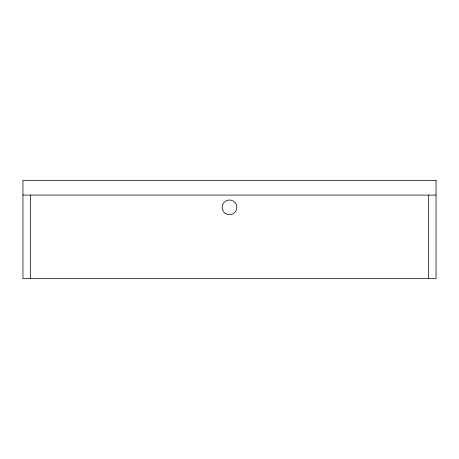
<?xml version="1.0" encoding="UTF-8"?>
<svg xmlns="http://www.w3.org/2000/svg" width="459" height="459" viewBox="0 0 459 459"><rect width="100%" height="100%" fill="white"/><g stroke="black" fill="none" stroke-linecap="round" stroke-linejoin="round"><path stroke-width="0.69" d="M22.95 195.075L436.05 195.075M428.672 195.075L428.672 278.676M30.328 195.075L30.328 278.676M436.05 180.324L22.95 180.324L22.95 278.676L436.05 278.676L436.05 180.324M225.811 213.756A7.378 7.378 0 0 0 236.878 207.37A7.378 7.378 0 0 0 225.811 200.979A7.378 7.378 0 0 0 225.811 213.756"/></g></svg>
